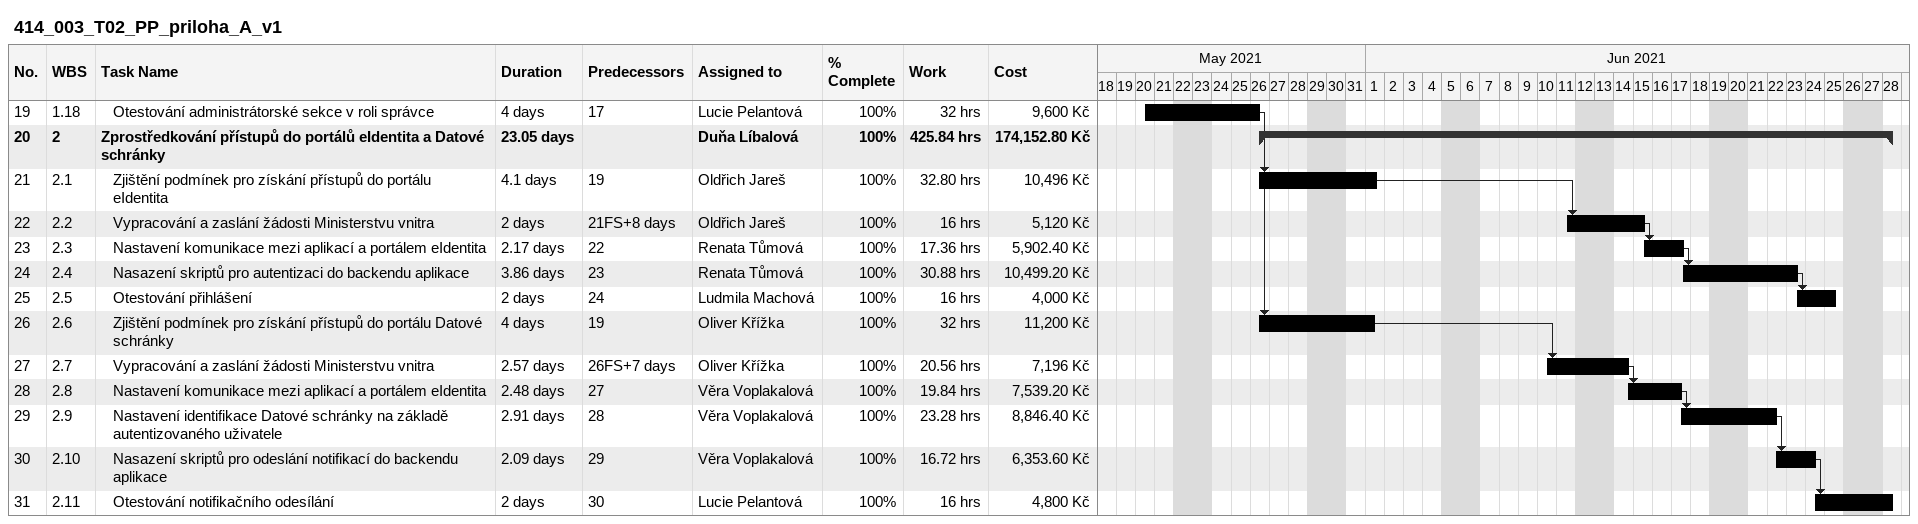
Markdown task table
414_003_T02_PP_priloha_A_v1

| ID | WBS | Task | Duration | Start | Finish | Predecessors | Resources | % complete | Work (h) | Cost (Kč) |
|---|---|---|---|---|---|---|---|---|---|---|
| 19 | 1.18 | Otestování administrátorské sekce v roli správce | 4d | 2021-05-20 | 2021-05-26 | 17 | Lucie Pelantová | 100 | 32 | 9600 |
| 20 | 2 | **Zprostředkování přístupů do portálů eIdentita a Datové schránky** | 23.05d | 2021-05-26 | 2021-06-28 |  | Duňa Líbalová | 100 | 425.84 | 174152.80 |
| 21 | 2.1 | Zjištění podmínek pro získání přístupů do portálu eIdentita | 4.1d | 2021-05-26 | 2021-06-01 | 19 | Oldřich Jareš | 100 | 32.80 | 10496 |
| 22 | 2.2 | Vypracování a zaslání žádosti Ministerstvu vnitra | 2d | 2021-06-11 | 2021-06-15 | 21FS+8d | Oldřich Jareš | 100 | 16 | 5120 |
| 23 | 2.3 | Nastavení komunikace mezi aplikací a portálem eIdentita | 2.17d | 2021-06-15 | 2021-06-17 | 22 | Renata Tůmová | 100 | 17.36 | 5902.40 |
| 24 | 2.4 | Nasazení skriptů pro autentizaci do backendu aplikace | 3.86d | 2021-06-17 | 2021-06-23 | 23 | Renata Tůmová | 100 | 30.88 | 10499.20 |
| 25 | 2.5 | Otestování přihlášení | 2d | 2021-06-23 | 2021-06-25 | 24 | Ludmila Machová | 100 | 16 | 4000 |
| 26 | 2.6 | Zjištění podmínek pro získání přístupů do portálu Datové schránky | 4d | 2021-05-26 | 2021-06-01 | 19 | Oliver Křížka | 100 | 32 | 11200 |
| 27 | 2.7 | Vypracování a zaslání žádosti Ministerstvu vnitra | 2.57d | 2021-06-10 | 2021-06-14 | 26FS+7d | Oliver Křížka | 100 | 20.56 | 7196 |
| 28 | 2.8 | Nastavení komunikace mezi aplikací a portálem eIdentita | 2.48d | 2021-06-14 | 2021-06-17 | 27 | Věra Voplakalová | 100 | 19.84 | 7539.20 |
| 29 | 2.9 | Nastavení identifikace Datové schránky na základě autentizovaného uživatele | 2.91d | 2021-06-17 | 2021-06-22 | 28 | Věra Voplakalová | 100 | 23.28 | 8846.40 |
| 30 | 2.10 | Nasazení skriptů pro odeslání notifikací do backendu aplikace | 2.09d | 2021-06-22 | 2021-06-24 | 29 | Věra Voplakalová | 100 | 16.72 | 6353.60 |
| 31 | 2.11 | Otestování notifikačního odesílání | 2d | 2021-06-24 | 2021-06-28 | 30 | Lucie Pelantová | 100 | 16 | 4800 |
